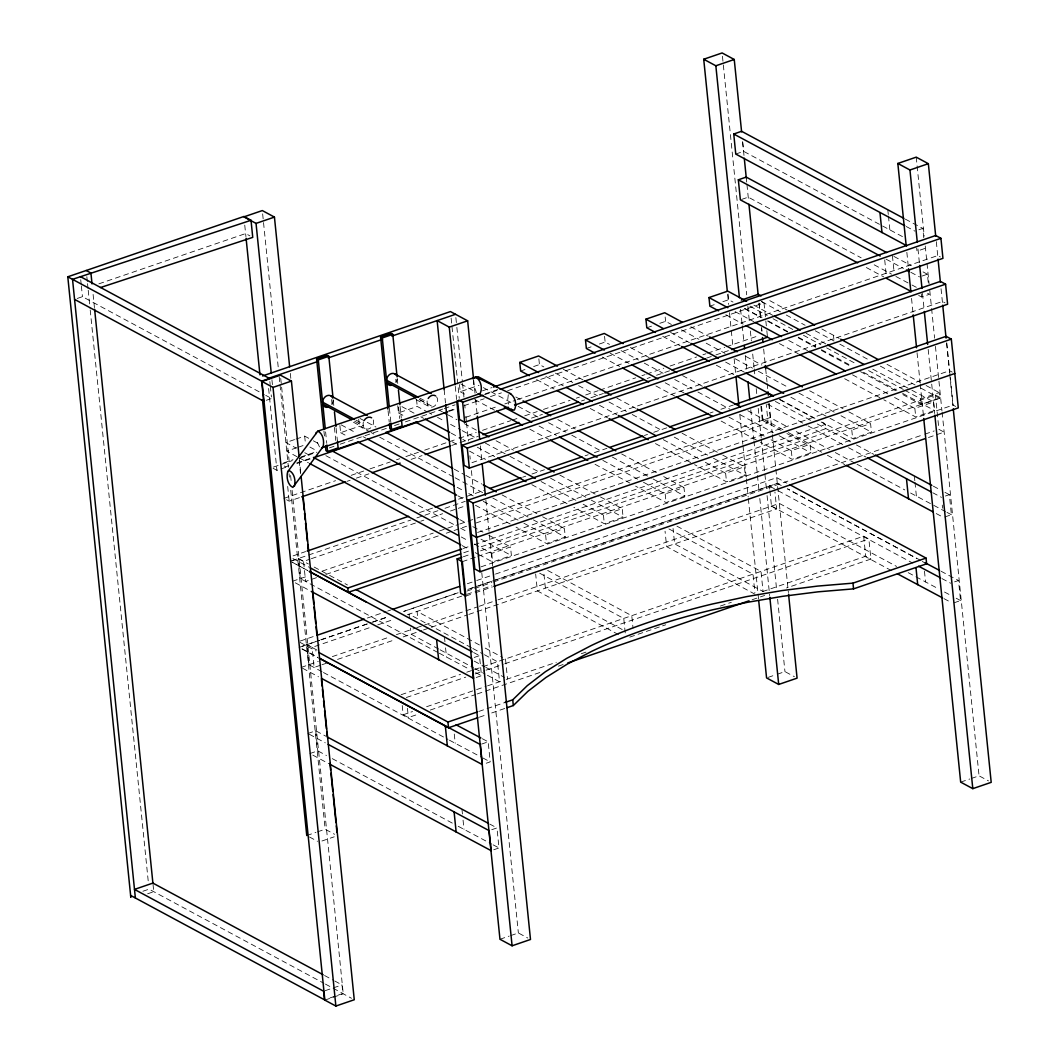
<?xml version="1.0" encoding="UTF-8"?>
<svg xmlns="http://www.w3.org/2000/svg" width="1059" height="1059" viewBox="0 0 1059 1059"><rect width="100%" height="100%" fill="white"/><g stroke="black" fill="none" stroke-linecap="round" stroke-linejoin="round"><path stroke-width="0.75" stroke-dasharray="5 3.75" d="M373.258 419.92A6.275 4.964 -61.7 0 1 370.253 428.207A6.275 4.964 -61.7 0 1 363.396 426.367L363.105 423.401A6.275 4.964 -61.7 0 1 363.489 421.839M436.56 396.794A6.275 4.964 -61.7 0 1 434.852 405.822A6.275 4.964 -61.7 0 1 427.373 404.445L427.081 401.48A6.275 4.964 -61.7 0 1 427.465 399.918M473.545 379.638L473.797 385.622L476.126 391.526M508.294 394.689L507.738 399.839L508.691 404.194M735.767 154.058L743.63 151.344L881.167 225.236M741.684 199.41L748.223 197.146L861.152 257.814M918.881 229.777L922.813 228.413L923.752 237.679M924.838 248.468L916.988 251.182L916.67 248.097M922.177 276.028L927.406 274.215L928.346 283.468M918.669 295.435L921.595 296.983L929.445 294.27L926.532 292.721M290.391 561.23L298.241 558.517L308.381 563.957M292.43 581.285L308.209 575.937M760.891 406.418L762.308 420.304L770.158 417.59L788.981 427.69M299.088 647.406L319.381 640.298M467.84 589.426L777.306 483.381L781.648 485.71L777.306 483.381L467.946 589.466M301.127 667.461L318.296 661.425M497.995 599.844L779.345 503.422L896.616 566.433M474.22 657.454L479.462 655.64L481.501 675.682L473.638 678.409M945.409 496.022L949.341 494.659L951.379 514.714L944.827 516.977M307.891 733.503L315.741 730.776L325.881 736.23M309.916 753.545L317.779 750.831L326.463 755.504M481.62 744.08L488.159 741.816L490.198 761.858L484.956 763.671M954.596 581.854L958.514 580.504L960.553 600.546L952.703 603.273M491.72 829.713L496.962 827.913L498.988 847.955L491.138 850.668M98.871 283.838L245.648 233.562L249.911 235.853M77.188 298.479L82.443 296.679L264.3 394.57M266.312 400.289L271.567 398.488L265.743 395.364M294.548 439.591L285.877 442.569L296.03 448.036M296.004 439.101L304.674 436.123L311.928 440.028M296.877 447.692L286.751 451.16L298.347 457.409M298.32 447.202L304.105 445.217M339.899 425.533L340.627 432.694L359.425 426.261L369.565 431.715M397.721 405.729L398.449 412.878L417.233 406.444L427.386 411.911M459.474 384.563L460.202 391.724L478.999 385.277M520.644 371.007L524.986 369.525M533.657 366.546L539.441 364.561L543.797 366.904M586.355 348.49L592.127 346.505M599.368 344.029L605.139 342.044L609.494 344.387M646.797 327.774L652.582 325.788M659.81 323.313L665.595 321.34L671.393 324.451M709.861 306.157L714.203 304.674M722.873 301.696L728.658 299.723L733.013 302.067M482.454 390.837L491.826 387.634M283.613 462.915L292.986 459.712M300.809 457.025L316.442 451.677M485.26 393.816L497.756 389.527M273.421 467.085L292.046 460.691M299.816 458.031L316.893 452.18M329.323 447.931L333.982 446.329M340.191 444.198L388.335 427.704M394.544 425.572L399.203 423.971M405.412 421.853L442.688 409.078M444.237 408.549L455.105 404.816M484.519 394.716L497.028 390.427M288.803 465.722L285.678 466.794L283.084 465.391M296.626 463.035L312.259 457.687M448.248 411.077L456.058 408.403M463.882 405.729L484.201 398.753M490.449 396.622L501.397 392.863M507.645 390.718L764.002 302.874L765.67 319.236M273.129 468.303L276.928 470.342L289.345 466.079M297.116 463.418L311.094 458.626M449.307 411.263L455.516 409.145M465.735 417.312L496.989 406.603M504.812 403.929L515.746 400.183M517.308 399.64L937.758 255.563L940.352 256.953M283.971 498.365L335.557 480.68M351.191 475.332L363.7 471.043M369.948 468.899L390.268 461.936M396.516 459.791L399.653 458.719M405.901 456.575L418.411 452.299M424.659 450.154L457.488 438.903M459.05 438.36L476.246 432.469M482.494 430.325L510.637 420.688M512.199 420.158L518.447 418.014M524.695 415.869L537.204 411.58M543.452 409.436L570.033 400.328M576.281 398.184L579.405 397.125M585.667 394.981L598.163 390.692M599.738 390.149L635.678 377.838M641.939 375.693L645.063 374.621M646.625 374.079L663.821 368.188M670.069 366.043L696.65 356.949M702.898 354.805L706.022 353.732M707.584 353.19L724.78 347.299M726.342 346.77L759.171 335.518M286.579 499.755L289.173 501.159L300.121 497.412M347.008 481.342L350.132 480.27M356.393 478.125L368.889 473.836M411.104 459.381L422.038 455.622M451.743 445.455L478.311 436.348M531.459 418.133L542.407 414.387M581.484 400.99L584.608 399.918M590.856 397.774L603.365 393.485M647.128 378.487L650.266 377.414M656.514 375.27L670.585 370.451M706.538 358.127L714.348 355.453M715.91 354.924L728.42 350.635M471.957 462.664L942.417 301.444L945.012 302.834M293.091 555.882L305.588 551.593M419.563 512.543L433.621 507.724M458.6 499.16L483.579 490.595M522.616 477.225L525.741 476.153M531.975 474.008L544.472 469.733M585.071 455.82L588.182 454.748M594.43 452.617L606.926 448.328M644.402 435.487L647.512 434.415M653.76 432.284L667.819 427.465M709.967 413.023L713.091 411.951M720.901 409.277L733.397 404.988M291.98 560.714L410.866 520.009M416.875 517.904L423.375 515.72M424.937 515.19L438.744 510.412M444.979 508.28L465.285 501.317M298.36 558.57L303.562 561.363L309.81 559.218M311.372 558.689L419.192 521.743M420.754 521.2L423.878 520.128M431.688 517.454L442.636 513.708M450.446 511.02L456.694 508.889M458.256 508.346L466.066 505.673M322.267 571.119L433.224 533.101M439.472 530.956L458.216 524.523M459.778 523.993L475.412 518.645M476.974 518.103L762.93 420.105L768.132 422.898L766.253 404.392M316.535 577.658L305.588 581.417L303.562 561.363M325.907 574.455L438.413 535.894M446.236 533.22L452.484 531.075M454.046 530.546L466.542 526.257M475.915 523.04L768.132 422.898M477.583 532.465L949.605 370.703L952.2 372.106M463.312 548.469L472.671 545.253M474.233 544.723L825.53 424.341L825.954 428.63L479.356 547.41M463.749 552.758L469.984 550.627M463.392 556.73L469.64 554.585M480.587 550.839L935.415 394.967L940.617 397.774L477.966 556.319M462.333 561.667L476.404 556.849M474.339 544.022L491.733 553.38L510.531 546.947L511.404 555.538L492.607 561.985L481.011 555.737M523.861 523.212L545.61 534.927L564.407 528.481L565.281 537.072L546.484 543.519L516.037 527.13M583.138 504.19L603.431 515.111L622.229 508.664L623.102 517.269L604.305 523.702L573.859 507.314M643.448 482.242L665.184 493.944L683.982 487.511L684.855 496.102L666.058 502.535L635.612 486.147M705.334 462.306L725.627 473.227L744.424 466.794L745.298 475.385L726.5 481.819L694.611 464.649M771.045 439.789L791.338 450.724L810.135 444.277L810.995 452.868L792.211 459.315L760.309 442.146M830.031 418.292L851.78 430.007L870.577 423.56L871.451 432.151L852.654 438.598L822.208 422.21M894.551 397.469L914.857 408.39L933.641 401.943L934.515 410.535L915.731 416.981L883.828 399.812M481.077 566.83L953.1 405.081L955.695 406.471M300.187 641.066L315.807 635.704M367.367 618.019L386.125 611.599M387.687 611.056L390.811 609.984M467.363 583.734L475.173 581.06M476.735 580.517L493.931 574.627M495.493 574.084L776.724 477.649L786.877 483.116M320.943 639.768L370.954 622.626M372.516 622.096L388.137 616.735M403.77 611.387L458.454 592.643L403.889 611.427M302.331 646.255L319.514 640.364M321.076 639.821L371.074 622.679M372.636 622.149L388.256 616.788M466.887 591.094L473.135 588.95M474.697 588.42L491.892 582.529M493.454 581.987L923.276 434.693M924.838 434.164L934.21 430.947M322.015 671.737L308.976 664.734L306.885 644.587L312.087 647.38L371.457 627.034M377.719 624.889L393.339 619.541M407.397 614.723L465.219 594.906M466.781 594.364L491.786 585.799M465.828 596.045L473.638 593.358M475.2 592.828L492.395 586.938M928.478 437.499L944.099 432.138L938.909 429.345L935.415 394.967M332.354 656.606L390.175 636.79M396.423 634.645L415.181 628.225M416.743 627.683L422.991 625.538M424.553 625.009L477.688 606.807M479.25 606.264L496.433 600.374M320.374 665.29L314.113 667.435L312.087 647.38M321.936 664.761L328.184 662.616M337.556 659.4L395.378 639.583M403.188 636.909L421.945 630.489M423.507 629.946L429.755 627.802M431.317 627.272L467.257 614.948M468.819 614.419L776.657 508.929L774.936 491.958M401.136 694.704L460.519 674.358M466.767 672.213L473.029 670.069M474.591 669.54L863.681 536.198L868.87 538.991L870.908 559.046L786.533 587.957M406.338 697.51L465.722 677.151M475.094 673.948L484.466 670.731M486.028 670.188L503.224 664.297M504.786 663.768L868.87 538.991M402.235 705.506L403.175 714.759L412.56 711.542M426.618 706.724L475.054 690.124M476.616 689.581L486.002 686.378M487.564 685.835L504.865 679.971M506.308 679.415L556.319 662.272M581.312 653.707L586.011 652.106M629.761 637.108L661.015 626.399M662.577 625.869L665.701 624.797M720.385 606.052L731.332 602.306M762.586 591.597L865.719 556.253L870.908 559.046M403.175 714.759L408.377 717.552L417.749 714.335M430.258 710.059L475.57 694.532M477.132 693.989L541.202 672.041M558.384 666.151L564.632 664.006M752.155 599.738L764.651 595.462M478.787 711.463L505.011 702.461M479.37 717.181L485.538 715.063M491.707 712.959L505.593 708.193M142.912 891.254L149.041 889.15L323.975 983.321M306.753 835.538L315.953 832.374M317.488 831.858L325.153 829.223L334.591 834.307M768.093 677.389L775.757 674.755M777.293 674.239L784.957 671.605L794.396 676.688M147.638 893.796L153.767 891.691L152.893 883.1M321.949 841.005L334.22 836.809M325.153 990.681L342.017 984.91L342.891 993.501L327.549 998.756M499.967 939.254L509.167 936.103M510.703 935.587L518.367 932.953L527.792 938.036M324.848 1000.12L343.248 993.819L351.509 998.266M960.672 782.124L969.872 778.974M971.394 778.444L979.059 775.823L988.497 780.893M904.783 390.242L920.708 398.886L939.134 392.598L939.717 398.316L921.29 404.604L902.467 394.398M905.313 219.134L922.813 228.413M906.2 226.494L914.95 231.14M882.61 226.017L902.97 236.872M893.875 256.424L911.375 265.703M923.038 271.898L927.406 274.215M886.026 259.151L903.512 268.43M910.806 272.295L919.556 276.928M895.914 276.478L910.488 284.209M911.945 284.99L916.326 287.307M933.297 486.147L939.134 489.245M944.959 492.342L949.341 494.659M932.741 492.739L941.491 497.373M910.594 493.031L945.541 511.616M946.998 512.384L951.379 514.714M936.235 513.562L942.06 516.66M941.027 571.225L958.514 580.504M941.914 578.571L950.664 583.218M908.198 572.654L938.684 588.95M944.522 592.047L950.347 595.132M956.184 598.229L960.553 600.546M943.953 598.626L951.247 602.492M473.625 652.543L479.462 655.64M439.273 653.231L469.825 669.5M475.663 672.597L481.501 675.682M482.335 738.719L488.159 741.816M449.413 740.188L481.448 757.225M482.904 757.992L490.198 761.858M489.668 824.034L496.962 827.913M458.216 826.285L491.707 844.089M493.163 844.857L498.988 847.955M843.771 438.227L847.279 440.107M874.191 264.816L891.559 274.149M866.328 267.53L883.709 276.862M761.408 301.471L764.002 302.874M753.889 305.177L772.726 315.317M806.071 333.267L826.364 344.201M872.762 369.167L910.449 389.46M911.905 390.242L933.641 401.943M744.609 308.301L762.003 317.674M767.801 320.798L788.095 331.719M798.248 337.186L815.642 346.545M821.44 349.669L851.886 366.057M863.482 372.305L896.827 390.255M902.625 393.366L934.515 410.535M735.092 311.611L753.942 321.764M788.73 340.495L807.58 350.635M852.521 374.833L888.753 394.345M725.812 314.748L743.206 324.107M779.45 343.619L798.301 353.772M844.685 378.738L882.385 399.031M690.812 326.794L708.206 336.153M745.893 356.446L761.845 365.037M809.685 390.784L843.03 408.734M848.828 411.858L870.577 423.56M681.533 329.918L698.927 339.29M706.181 343.182L725.031 353.335M735.171 358.789L752.565 368.161M758.376 371.285L788.809 387.673M798.963 393.127L835.207 412.639M841.005 415.763L871.451 432.151M670.572 332.447L689.409 342.6M725.653 362.112L744.503 372.252M790.888 397.231L828.588 417.511M662.735 336.365L680.143 345.724M716.374 365.236L733.781 374.595M780.165 399.574L814.953 418.305M779.305 399.442L813.974 418.106M821.202 421.998L825.53 424.341M775.36 401.427L811.551 420.873M817.296 423.971L850.642 441.868M856.44 444.979L873.807 454.324M767.51 404.141L806.601 425.149M808.043 425.917L842.792 444.595M848.59 447.705L865.958 457.038M796.222 431.582L829.515 449.479M835.313 452.59L855.579 463.471M857.022 464.252L904.81 489.92M630.37 347.511L649.207 357.651M682.552 375.601L702.845 386.522M747.786 410.72L786.93 431.794M788.386 432.575L810.135 444.277M762.308 420.304L781.132 430.417M786.916 433.528L821.665 452.193M827.45 455.304L844.83 464.636M621.09 350.635L638.484 359.994M644.282 363.118L663.133 373.271M674.729 379.506L692.123 388.878M697.921 392.002L729.823 409.171M739.963 414.625L773.308 432.575M779.106 435.699L810.995 452.868M610.116 353.163L628.967 363.316M665.211 382.815L684.061 392.968M729.002 417.153L765.233 436.665M602.293 357.068L619.687 366.44M655.931 385.953L674.782 396.092M721.166 421.072L758.866 441.365M920.642 560.383L787.433 488.821L916.472 558.345M563.216 369.234L583.509 380.168M616.854 398.118L635.704 408.258M682.089 433.237L721.232 454.311M722.688 455.079L744.424 466.794M769.761 489.179L769.416 486.081L774.619 488.874M769.443 486.094L776.684 489.986M778.14 490.754L912.779 563.097M555.393 373.152L572.787 382.511M578.585 385.635L597.435 395.775M609.031 402.023L626.425 411.395M632.223 414.506L662.669 430.894M674.265 437.142L707.611 455.092M713.409 458.216L745.298 475.385M545.875 376.461L563.269 385.82M599.513 405.332L616.907 414.704M663.291 439.67L699.536 459.182M536.595 379.585L553.989 388.957M590.234 408.47L607.628 417.828M655.468 443.589L693.168 463.882M769.893 490.701L771.481 506.149L776.657 508.929M771.481 506.149L891.652 570.708M515.812 396.979L521.61 400.103M557.855 419.616L575.249 428.974M621.646 453.954L656.434 472.671M663.689 476.576L683.982 487.511M483.341 387.62L516.686 405.571M518.142 406.352L538.435 417.272M548.588 422.74L565.983 432.098M571.781 435.223L602.227 451.611M612.367 457.078L651.51 478.152M652.966 478.933L684.855 496.102M460.784 383.914L476.722 392.492M539.057 426.049L556.465 435.421M602.849 460.387L637.637 479.118M460.202 391.724L467.456 395.616M474.697 399.521L494.99 410.455M529.791 429.173L548.628 439.326M595.026 464.292L629.814 483.023M676.939 526.177L761.024 571.436L763.049 591.491L674.636 543.889L673.061 528.467M668.931 528.918L753.015 574.177L754.895 592.696M419.827 398.131L427.068 402.023M419.271 399.415L433.766 407.212M439.564 410.336L442.463 411.898M448.261 415.022L456.958 419.708M464.213 423.6L477.252 430.629M496.102 440.769L513.496 450.141M559.88 475.107L599.023 496.181M600.479 496.962L622.229 508.664M420.026 400.05L427.267 403.942M415.975 399.534L429.001 406.55M428.842 412.692L431.741 414.241M437.539 417.365L444.78 421.27M450.578 424.394L460.731 429.861M462.174 430.642L476.682 438.439M485.379 443.125L508.572 455.608M510.014 456.389L540.461 472.777M550.614 478.244L589.757 499.318M591.2 500.1L623.102 517.269M755.054 594.231L666.627 546.629L665.052 531.208M401.917 406.63L414.969 413.659M420.767 416.783L423.666 418.345M451.213 433.171L461.353 438.625M462.809 439.406L465.708 440.968M477.305 447.216L494.699 456.575M541.096 481.554L575.884 500.285M398.449 412.878L405.69 416.783M452.087 441.762L459.328 445.667M469.481 451.121L485.432 459.712M531.817 484.678L568.061 504.19M359.994 418.451L365.792 421.561M367.248 422.342L375.945 427.029M454.232 469.177L464.372 474.631M465.828 475.412L481.779 484.003M502.072 494.924L536.86 513.655M542.658 516.779L564.407 528.481M355.864 420.052L363.091 423.944M354.606 421.191L363.29 425.864M353.454 422.237L365.024 428.471M371.021 432.496L373.92 434.058M379.718 437.182L453.649 476.987M455.105 477.768L482.652 492.594M492.792 498.061L531.936 519.122M533.392 519.903L565.281 537.072M341.21 424.884L355.705 432.694M362.946 436.586L365.845 438.148M457.184 487.325L462.982 490.436M468.78 493.56L474.578 496.684M483.275 501.37L518.063 520.101M340.627 432.694L347.882 436.599M458.057 495.916L465.298 499.808M475.451 505.275L510.239 524.006M313.371 440.809L320.625 444.714M459.791 519.625L467.045 523.53M472.844 526.654L482.983 532.121M488.781 535.245L510.531 546.947M547.702 570.47L631.773 615.729L633.03 628.066M309.89 447.057L315.701 450.181M325.841 455.648L454.867 525.105M460.665 528.229L467.919 532.121M480.958 539.15L511.404 555.538M539.693 573.21L623.764 618.469L625.326 633.891M304.727 452.709L311.968 456.614M461.287 536.992L468.541 540.897M622.215 629.536L545.385 588.182L543.664 571.211M299.803 458.19L308.5 462.862M462.161 545.597L469.415 549.489M475.213 552.613L479.568 554.956M618.549 634.619L537.376 590.922L535.655 573.952M479.409 644.957L417.074 611.4L417.855 619.118M485.207 648.082L502.601 657.44M471.401 647.698L409.065 614.154L409.542 618.774M472.844 648.479L482.997 653.946M484.44 654.727L497.492 661.743L499.53 681.797L486.478 674.768M314.166 567.068L347.471 584.965M292.866 558.503L308.765 567.055M291.834 562.011L307.759 570.563L291.86 562.025M474.194 661.107L484.334 666.574M485.79 667.342L504.627 677.495M438.638 649.021L411.104 634.195L410.482 628.027M440.094 649.802L473.439 667.752M474.882 668.533L485.035 674.001M437.817 652.463L300.279 578.558L298.241 558.517M295.315 582.834L309.797 590.618M317.078 650.133L306.951 644.693L308.976 664.734M301.987 648.955L317.912 657.52M323.458 672.518L447.97 739.407M302.57 668.229L318.507 676.794M309.334 734.271L325.259 742.836M332.261 758.615L452.418 823.174M312.815 755.107L328.74 763.658M309.453 836.981L317.541 841.336M324.557 975.511L333.281 980.21M334.737 980.991L342.017 984.91M325.431 984.102L342.891 993.501M922.27 561.469L926.612 563.812M300.068 642.376L316.019 650.967M302.106 648.889L318.044 657.48M821.877 328.992L839.244 338.43M887.018 364.336L920.311 382.392M926.109 385.529L939.134 392.598M839.827 344.149L868.777 359.861M880.36 366.136L915.108 384.973M920.893 388.123L939.717 398.316M803.45 335.266L820.818 344.718M826.602 347.855L857.009 364.336M868.592 370.624L903.327 389.46M821.4 350.436L851.793 366.93M860.49 371.643L896.669 391.261M769.787 300.637L787.155 310.088M761.686 301.643L780.496 311.875M786.281 315.026L805.092 325.259M815.231 330.779L834.042 341.011M749.904 306.13L767.272 315.582M773.057 318.733L793.323 329.759M744.702 308.712L760.614 317.369M767.854 321.314L788.108 332.341M798.248 337.847L815.602 347.299L815.02 341.567M319.474 446.872L316.112 439.657M946.772 342.878L953.1 405.081M936.341 241.677L937.877 257.469M941.054 288.736L942.563 303.549M946.574 343.037L949.579 372.649M949.738 374.29L953.087 407.199M916.22 157.156L924.242 236.131M925.248 246.006L929.087 283.852M929.762 290.431L931.43 306.885M931.602 308.54L934.607 338.152M935.441 346.372L941.941 410.866M942.126 412.189L979.059 775.823M917.981 248.971L919.649 265.425M922.495 293.396L924.163 309.85M928.174 349.338L934.687 413.513M921.277 293.899L921.595 296.983M942.272 505.09L942.576 508.174M906.848 252.307L908.357 267.12M911.534 298.386L913.03 313.186M917.041 352.687L920.059 382.299M920.218 383.94L923.567 416.849M920.708 398.886L921.29 404.604M914.857 408.39L915.731 416.981M887.813 209.854L888.289 214.487M888.448 216.023L889.851 229.909M892.419 255.656L894.14 272.613M924.467 571.185L925.566 581.987M914.354 476.1L914.817 480.72M914.976 482.269L916.392 496.142M884.715 259.918L886.595 278.424M863.681 536.198L865.719 556.253M851.78 430.007L852.654 438.598M833.459 335.293L833.896 339.582M791.338 450.724L792.211 459.315M765.829 320.877L766.663 329.058M766.835 330.699L767.497 337.239M742.69 142.091L743.63 151.344M759.144 303.351L760.64 318.084M761.633 327.893L761.964 331.176M742.597 141.747L744.106 156.56M746.198 177.091L746.82 183.26M746.952 184.531L748.62 200.985M758.985 302.993L760.481 317.806M761.487 327.668L761.818 330.964M763.658 349.06L765.167 363.872M765.67 368.81L767.007 381.968M767.166 383.623L767.841 390.202M769.178 403.36L772.183 432.972M772.355 434.627L775.691 467.535M775.863 469.177L788.399 592.577M768.755 403.704L770.158 417.59M761.527 406.232L762.93 420.105M722.45 56.246L746.688 294.826M747.853 306.342L749.362 321.142M750.368 331.017L751.361 340.892M752.697 354.05L754.034 367.221M754.207 368.863L754.882 375.442M756.219 388.6L756.881 395.192M758.218 408.35L761.222 437.963M761.395 439.617L766.412 488.967M767.073 495.559L776.604 589.347M777.61 599.209L784.957 671.605M740.585 309.294L742.094 324.107M742.253 325.748L743.934 342.203M745.271 355.374L746.767 370.173M750.778 409.661L753.783 439.286M753.955 440.928L757.304 473.836M757.463 475.478L759.131 491.932M759.806 498.511L769.668 595.595M728.076 293.992L728.658 299.723M727.626 294.548L728.632 304.41M729.466 312.643L731.134 329.097M731.306 330.739L732.974 347.193M734.139 358.71L735.806 375.164M739.817 414.651L742.836 444.277M742.994 445.918L746.171 477.172M746.343 478.827L748.184 496.923M748.342 498.564L757.873 592.352M758.045 594.006L758.535 598.931M725.627 473.227L726.5 481.819M665.158 317.038L665.595 321.34M665.184 493.944L666.058 502.535M604.557 336.325L605.139 342.044M603.431 515.111L604.305 523.702M538.859 358.842L539.441 364.561M545.61 534.927L546.484 543.519M505.5 659.002L507.526 679.057M491.733 553.38L492.607 561.985M473.664 380.062L475.001 393.22M475.676 399.799L477.344 416.253M480.349 445.865L481.858 460.678M485.869 500.166L492.554 565.983M455.86 317.568L456.681 325.748M456.853 327.39L462.373 381.756M462.545 383.398L464.001 397.76M464.716 404.79L465.047 408.086M465.881 416.306L466.384 421.244M466.556 422.885L468.396 440.994M469.892 455.794L470.222 459.09M471.401 470.606L473.902 495.281M481.766 572.615L518.367 932.953M451.121 318.11L459.275 398.316M455.264 386.363L456.601 399.521M444.145 389.699L445.482 402.87M444.476 637.081L444.939 641.701M445.561 647.87L446.501 657.123M454.271 734.046L455.211 743.299M461.962 809.341L462.439 813.974M463.061 820.143L464.001 829.396M416.518 399.283L417.233 406.444M397.271 378.54L397.76 383.451M400.09 406.365L401.255 417.815M395.748 379.268L396.079 382.537M398.568 407.093L399.733 418.543M389.408 408.324L390.917 423.057M388.057 410.693L389.222 422.157M407.437 708.299L408.377 717.552M358.697 419.099L359.425 426.261M333.294 400.461L333.956 407.013M336.113 428.286L337.45 441.378M331.599 399.561L332.102 404.472M334.432 427.386L335.756 440.478M325.603 431.887L326.768 443.35M323.922 430.987L324.583 437.526M304.674 436.123L305.548 444.714M299.287 458.415L300.782 473.227M290.325 373.403L290.815 378.341M299.181 460.612L300.518 473.77M280.741 378.447L289.438 464.001M290.603 475.517L291.437 483.751M292.112 490.33L343.248 993.819M315.741 730.776L317.779 750.831M262.645 213.865L278.358 368.519M279.192 376.752L279.867 383.332M280.026 384.973L288.392 467.244M289.054 473.823L289.385 477.119M290.722 490.277L325.153 829.223M287.677 486.425L289.173 501.159M271.925 379.718L272.428 384.642M269.846 381.531L270.164 384.616M270.31 386.151L271.408 396.953M268.615 388.507L276.928 470.342M244.748 225.104L245.926 236.62M93.099 294.415L94.436 307.587M86.838 276.703L87.367 282.012M87.54 283.653L88.043 288.591M88.215 290.232L90.055 308.328M90.214 309.983L148.207 880.916M80.722 279.722L81.199 284.341M81.358 285.89L82.443 296.679M333.082 399.534A6.275 4.964 -61.7 0 1 330.951 405.398M397.019 379.162A6.275 4.964 -61.7 0 1 395.92 382.193"/><path stroke-width="1.5" d="M287.677 471.771C286.221 477.027 287.585 484.89 292.866 487.405L323.035 446.779C324.491 441.524 323.127 433.647 317.846 431.145L287.677 471.771L289.213 470.593C294.495 473.095 295.858 480.971 294.402 486.227M315.86 433.687L316.31 432.324M323.035 446.779L321.499 447.957L480.045 393.604C482.904 388.547 480.839 379.744 475.531 377.11L317.846 431.145M473.995 378.288L475.531 377.11M505.011 702.461L512.728 699.814L527.276 685.65L545.345 671.763L566.724 658.354L591.147 645.593A354.871 141.125 -5.8 0 1 712.548 603.961L746.926 596.561L782.085 590.578L817.588 586.09L852.972 583.138L926.043 558.093L926.612 563.812L853.554 588.87L818.17 591.822L782.667 596.31L747.508 602.293L713.131 609.693A354.871 141.125 -5.8 0 0 591.729 651.325L567.306 664.086L545.928 677.495L527.859 691.368L513.311 705.546L507.142 707.664M906.782 245.767L735.767 154.058L733.741 134.016L741.591 131.29L903.856 218.366M857.644 262.857L740.373 199.86L738.335 179.805L746.198 177.091L886.635 252.545M323.101 974.73L152.893 883.1L134.493 889.401L323.617 991.211L324.491 999.802L130.654 895.451L130.813 897.291L67.975 278.636L67.802 276.796L243.914 216.473L251.009 220.285L252.744 237.375L100.512 287.532M727.295 291.251L703.719 59.251L722.119 52.95L734.244 59.476L741.604 131.872M274.44 217.095L262.314 210.569L243.914 216.87L256.04 223.396L274.44 217.095L289.65 366.824M703.719 59.251L715.844 65.777L734.244 59.476M262.553 375.958L450.459 311.571L467.654 320.824L473.492 378.407M323.75 429.345L316.601 358.975L327.112 355.374L328.806 356.274L332.963 397.191M387.898 409.065L380.578 337.04L391.089 333.439L392.783 334.353L397.099 376.911M316.601 358.975L318.296 359.875L328.806 356.274M380.578 337.04L382.273 337.953L392.783 334.353M267.609 378.685L317.316 361.662M328.184 357.929L382.537 339.304M391.856 336.113L455.516 314.298M67.802 276.796L261.652 381.147L269.529 378.447L80.418 276.637M301.113 476.524L354.262 999.749L335.875 1006.05L324.848 1000.12L262.01 381.465L280.41 375.151L291.424 381.081L299.115 456.773M906.186 245.728L897.833 163.457L916.22 157.156L928.346 163.682L935.706 236.078M262.01 381.465L273.023 387.395L291.424 381.081M444.145 389.699L437.129 320.599L449.254 327.125L467.654 320.824M897.833 163.457L909.959 169.996L928.346 163.682M472.34 378.672L478.125 376.686L496.975 386.826M529.341 375.693L520.644 371.007L519.77 362.416L538.568 355.97L557.418 366.123M595.052 353.177L586.355 348.49L585.481 339.899L604.265 333.453L623.116 343.606M655.495 332.46L646.797 327.774L645.924 319.183L664.721 312.749L682.115 322.108M718.571 310.843L709.861 306.157L709 297.566L727.785 291.132L746.635 301.272M493.388 387.091L935.719 235.508L940.921 238.315L942.947 258.356L514.687 405.12M458.746 400.117L462.637 402.208L482.957 395.245M500.152 389.355L940.921 238.315M325.417 445.707L325.907 450.618L327.602 451.531L338.112 447.931L337.45 441.378M389.394 423.785L389.884 428.696L391.578 429.61L402.089 426.009L401.427 419.457M334.141 450.181L357.585 442.146M385.728 432.509L416.981 421.8M314.192 457.567L447.745 411.805M457.594 400.951L459.474 419.457L464.676 422.263L508.439 407.265M301.683 496.87L345.446 481.871M372.013 472.764L400.156 463.127M425.162 454.563L450.181 445.985M482.997 434.733L518.95 422.422M545.531 413.314L578.36 402.063M604.927 392.955L644.004 379.559M672.147 369.922L704.976 358.67M731.544 349.563L767.497 337.239M462.108 445.296L940.379 281.39L945.581 284.183L947.606 304.237L469.336 468.144L464.133 465.338L462.108 445.296L467.297 448.089L945.581 284.183M307.15 551.064L408.642 516.289M435.183 507.182L455.476 500.232M489.827 488.464L521.054 477.755M547.596 468.66L581.947 456.892M610.05 447.255L642.839 436.03M669.381 426.936L708.405 413.553M734.946 404.459L767.735 393.22L773.52 396.331M467.84 500.232L946.111 336.338L951.313 339.132L958.289 407.874L480.018 571.767L474.816 568.974L467.84 500.232L473.029 503.038L951.313 339.132M954.808 373.496L476.524 537.403L471.334 534.61M310.208 567.836L347.776 588.063L461.75 548.999M460.625 553.831L348.212 592.352L347.776 588.063M457.144 558.874L462.333 561.667L465.828 596.045L460.625 593.239L457.144 558.874L461.83 557.259M317.369 635.175L364.243 619.091M392.373 609.454L459.553 586.408M493.957 586.395L925.341 438.572M567.77 662.934L749.031 600.81M318.918 652.529L447.931 722.039L477.252 711.992M319.5 658.261L448.513 727.771L477.834 717.711M758.707 600.585L766.57 677.919L778.696 684.445L797.083 678.144L788.558 594.218M445.654 404.512L499.967 939.254L512.093 945.793L530.493 939.479L492.713 567.624M923.726 418.49L960.672 782.124L972.797 788.651L991.198 782.349L953.259 408.853M741.313 300.094L758.204 294.336L761.103 295.911M251.009 220.285L72.528 279.338L135.367 897.992M509.829 393.511C515.137 396.145 517.216 404.948 514.343 410.005L512.49 410.058L478.191 393.657L479.184 393.908M476.51 377.375L510.809 393.776M733.741 134.016L904.743 225.726M906.438 269.979L909.35 271.514M886.595 278.424L911.389 291.569M931.841 485.379L875.264 455.092M867.4 457.819L931.285 491.958M846.273 465.417L933.31 512.013M924.984 562.713L939.571 570.444M918.59 566.208L940.458 577.804M897.45 573.819L942.497 597.858M472.168 651.775L356.155 589.625M366.03 601.949L309.202 571.357L471.599 658.354L473.638 678.409L311.24 591.399M456.085 724.793L480.879 737.951M319.355 658.301L480.309 744.53L482.348 764.585L321.393 678.342M488.212 823.267L327.324 736.998L326.754 732.1M328.158 744.384L489.099 830.627L491.138 850.668L330.196 764.439M738.335 179.805L880.228 256.04M774.182 316.098L800.273 330.143M827.82 344.982L864.065 364.481M709 297.566L727.837 307.719M755.385 322.545L781.476 336.59M809.023 351.416L845.267 370.928M746.105 325.669L772.21 339.714M799.744 354.553L835.988 374.052M709.662 336.934L737.196 351.76M764.744 366.586L802.444 386.879M645.924 319.183L663.318 328.555M690.865 343.381L718.412 358.207M745.946 373.033L783.647 393.326M681.586 346.505L709.133 361.331M736.68 376.157L772.924 395.669M650.663 358.432L676.754 372.477M704.301 387.303L740.545 406.815M585.481 339.899L604.318 350.039M631.866 364.865L657.957 378.923M685.504 393.749L721.748 413.262M622.586 368.002L648.69 382.047M676.224 396.873L712.469 416.386M584.965 380.949L611.056 394.994M637.147 409.039L674.848 429.332M519.77 362.416L538.621 372.556M566.168 387.382L592.259 401.44M618.35 415.485L656.051 435.778M556.888 390.519L582.979 404.564M609.084 418.609L648.227 439.684M523.067 400.884L550.614 415.71M578.161 430.536L615.848 450.83M504.269 407.318L531.817 422.144M559.364 436.97L597.051 457.263M496.446 411.236L522.537 425.281M550.084 440.107L587.771 460.4M395.1 374.092L431.265 393.564M386.561 380.221L418.384 397.35M443.906 412.679L446.805 414.241M478.708 431.41L488.848 436.877M516.395 451.703L554.082 471.996M386.76 382.14L415.684 397.707M425.109 419.126L449.757 432.39M497.598 458.137L535.298 478.43M415.843 422.25L449.188 440.2M488.331 461.274L526.019 481.567M331.123 396.013L367.288 415.485M86.203 270.495L90.928 273.037L92.027 283.905M386.098 432.496L452.775 468.396M483.222 484.784L496.274 491.8M322.585 402.142L354.408 419.271M322.783 404.061L351.707 419.629M367.301 438.929L454.285 485.763M358.021 442.066L456.601 495.135M74.567 299.379L263.678 401.189L261.652 381.147M332.222 450.949L458.348 518.857M313.424 457.395L458.388 535.444M309.943 463.643L460.718 544.816M789.776 484.678L926.043 558.093M840.7 339.211L878.335 359.623M788.598 310.869L814.649 325.047M511.457 409.237L512.49 410.058M938.049 259.124L940.379 282.157M942.722 305.191L946.071 338.099M909.959 169.996L917.306 242.392M919.649 265.425L921.992 288.458M924.322 311.492L927.671 344.4M934.859 415.154L972.797 788.651M908.529 268.761L910.859 291.807M913.202 314.841L916.551 347.749M879.963 212.568L882.001 232.623M915.995 567.743L917.716 584.7M906.491 478.814L908.529 498.868M852.972 583.138L853.554 588.87M744.278 158.201L746.277 177.952M748.951 204.268L758.151 294.773M762.493 337.543L762.996 342.481M765.339 365.514L765.67 368.81M768.013 391.843L768.344 395.139M715.844 65.777L739.42 297.778M744.265 345.499L744.596 348.782M747.945 381.69L749.772 399.799M769.84 597.236L778.696 684.445M735.979 376.805L738.825 404.776M512.728 699.814L513.311 705.546M477.344 416.253L479.687 439.286M482.189 463.974L485.366 495.228M462.637 402.208L464.676 422.263M467.297 448.089L469.336 468.144M473.029 503.038L480.018 571.767M449.254 327.125L455.105 384.721M456.773 401.176L512.093 945.793M447.931 722.039L448.513 727.771M436.612 639.795L438.651 659.836M445.323 725.971L447.348 746.013M454.112 812.054L456.151 832.109M398.436 390.003L399.931 404.723M382.273 337.953L389.249 406.682M390.917 423.057L391.578 429.61M334.459 411.925L335.955 426.658M318.296 359.875L325.272 428.617M326.94 444.979L327.602 451.531M302.848 496.803L304.185 509.975M304.529 513.258L305.191 519.85M305.522 523.133L307.362 541.228M307.706 544.525L308.368 551.104M312.551 592.246L313.716 603.762M314.046 607.045L315.728 623.499M316.059 626.796L316.893 635.016M321.406 679.441L322.068 686.033M322.413 689.316L323.247 697.55M323.577 700.833L324.253 707.412M324.583 710.708L326.424 728.804M329.931 763.354L330.593 769.946M330.938 773.229L332.764 791.338M333.108 794.621L335.941 822.591M336.285 825.888L336.947 832.467M273.023 387.395L335.875 1006.05M256.04 223.396L271.25 373.125M246.085 238.262L259.958 374.833M262.473 399.508L306.753 835.538M94.608 309.228L152.933 883.458M332.751 398.118A6.275 4.964 -61.7 0 0 327.244 395.616A6.275 4.964 -61.7 0 0 322.598 401.599L322.889 404.564A6.275 4.964 -61.7 0 0 328.396 407.066M364.203 420.37A6.275 4.964 -61.7 0 1 371.63 417.815M396.053 374.992A6.275 4.964 -61.7 0 0 390.533 373.973A6.275 4.964 -61.7 0 0 386.575 379.678L386.866 382.643A6.275 4.964 -61.7 0 0 390.996 385.41M428.18 398.449A6.275 4.964 -61.7 0 1 435.606 395.894"/></g></svg>
